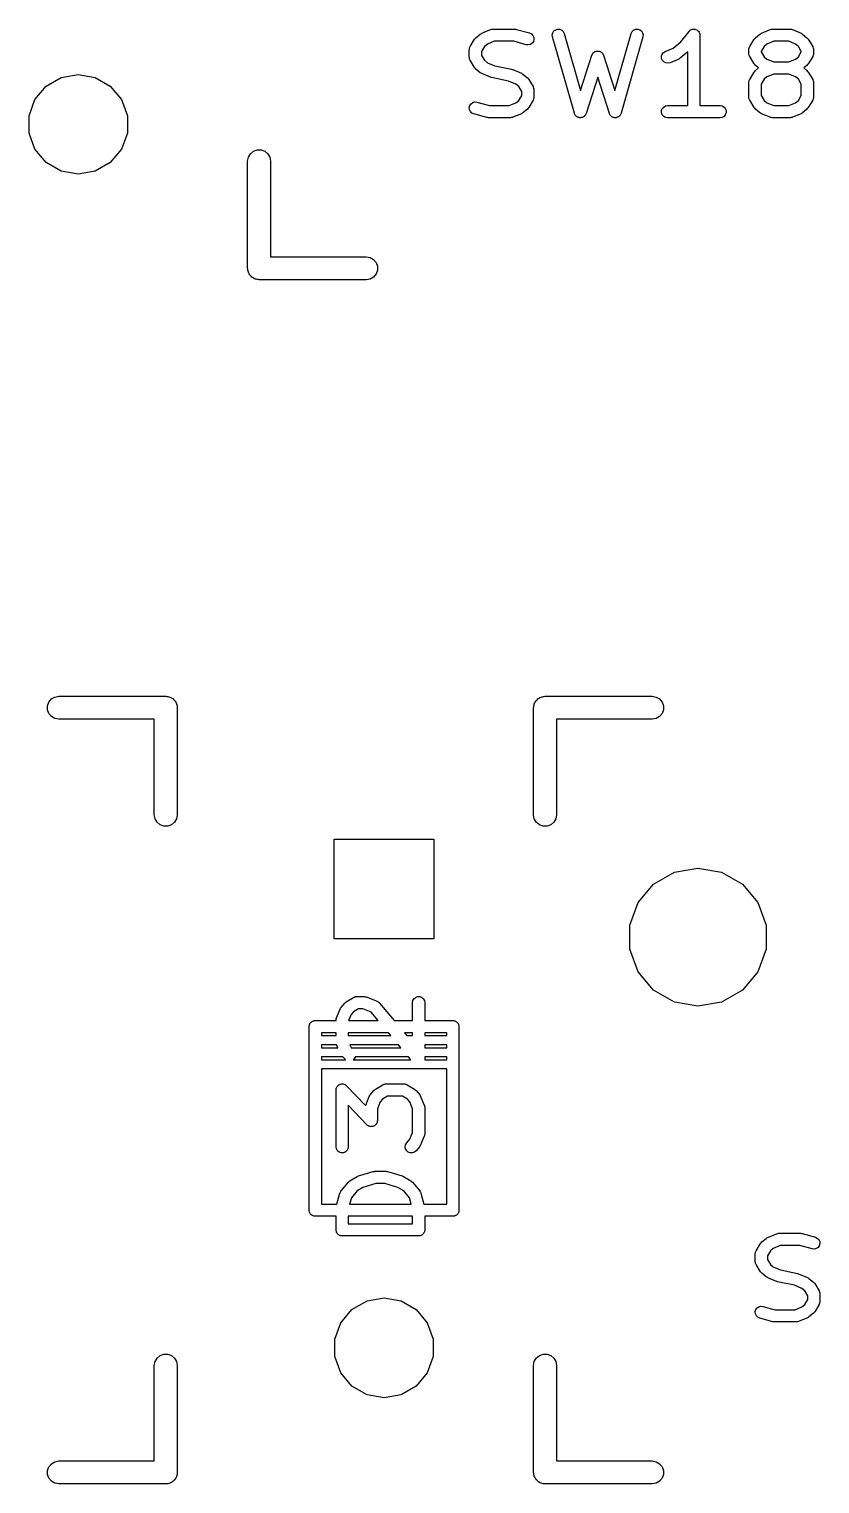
# Model space of a CAD drawing. Extents: x 47 to 330, y -254 to -153.
# Drawn here: x 113.95 to 127.09, y -206.54 to -182.38 of the extents above; entities that cross this region are included whole.
import ezdxf

# ---------------------------------------------------------------- set-up
doc = ezdxf.new("R2010")
doc.units = 0
doc.header["$MEASUREMENT"] = 0
doc.layers.add('BLACK', color=7, linetype='CONTINUOUS')

msp = doc.modelspace()

# ---------------------------------------------------------------- linework, layer by layer
at = {"layer": 'Black'}
for p, q in [((121.473, -182.446), (121.618, -182.386)), ((121.618, -182.386), (121.621, -182.385)), ((121.621, -182.385), (121.623, -182.384)), ((121.623, -182.384), (121.638, -182.381)), ((121.638, -182.381), (121.653, -182.378)), ((121.653, -182.378), (121.655, -182.378)), ((121.655, -182.378), (121.658, -182.378)), ((121.658, -182.378), (122.02, -182.378)), ((122.02, -182.378), (122.034, -182.38)), ((122.034, -182.38), (122.048, -182.382)), ((122.048, -182.382), (122.265, -182.442)), ((122.653, -182.438), (122.673, -182.409)), ((122.673, -182.409), (122.702, -182.388)), ((122.702, -182.388), (122.736, -182.378)), ((122.736, -182.378), (122.771, -182.381)), ((122.771, -182.381), (122.803, -182.395)), ((122.803, -182.395), (122.828, -182.42)), ((122.828, -182.42), (122.844, -182.452)), ((123.955, -182.452), (123.97, -182.42)), ((123.97, -182.42), (123.996, -182.395)), ((123.996, -182.395), (124.028, -182.381)), ((124.028, -182.381), (124.063, -182.378)), ((124.063, -182.378), (124.097, -182.388)), ((124.097, -182.388), (124.125, -182.409)), ((124.125, -182.409), (124.145, -182.438)), ((124.778, -182.589), (124.917, -182.416)), ((124.917, -182.415), (124.918, -182.414)), ((124.917, -182.416), (124.917, -182.415)), ((124.918, -182.414), (124.931, -182.404)), ((124.931, -182.404), (124.943, -182.393)), ((124.943, -182.393), (124.944, -182.392)), ((124.944, -182.392), (124.945, -182.392)), ((124.945, -182.392), (124.961, -182.386)), ((124.961, -182.386), (124.976, -182.38)), ((124.976, -182.38), (124.977, -182.38)), ((124.977, -182.38), (124.978, -182.379)), ((124.978, -182.379), (124.995, -182.379)), ((124.995, -182.379), (125.011, -182.379)), ((125.011, -182.379), (125.012, -182.379)), ((125.012, -182.379), (125.013, -182.379)), ((125.013, -182.379), (125.029, -182.385)), ((125.029, -182.385), (125.045, -182.39)), ((125.045, -182.39), (125.046, -182.391)), ((125.046, -182.391), (125.047, -182.392)), ((125.047, -182.392), (125.059, -182.402)), ((125.059, -182.402), (125.072, -182.412)), ((125.072, -182.412), (125.073, -182.413)), ((125.073, -182.413), (125.074, -182.414)), ((125.074, -182.414), (125.082, -182.428)), ((126.118, -182.446), (126.263, -182.386)), ((126.263, -182.386), (126.265, -182.385)), ((126.265, -182.385), (126.267, -182.384)), ((126.267, -182.384), (126.283, -182.381)), ((126.283, -182.381), (126.297, -182.378)), ((126.297, -182.378), (126.3, -182.378)), ((126.3, -182.378), (126.302, -182.378)), ((126.302, -182.378), (126.592, -182.378)), ((126.592, -182.378), (126.595, -182.378)), ((126.595, -182.378), (126.597, -182.378)), ((126.597, -182.378), (126.612, -182.381)), ((126.612, -182.381), (126.627, -182.384)), ((126.627, -182.384), (126.629, -182.385)), ((126.629, -182.385), (126.632, -182.386)), ((126.632, -182.386), (126.777, -182.446)), ((121.28, -182.669), (121.353, -182.548)), ((121.353, -182.548), (121.364, -182.535)), ((121.364, -182.535), (121.375, -182.522)), ((121.375, -182.522), (121.447, -182.462)), ((121.447, -182.462), (121.461, -182.454)), ((121.461, -182.454), (121.473, -182.446)), ((121.566, -182.628), (121.518, -182.668)), ((121.678, -182.581), (121.566, -182.628)), ((122.007, -182.581), (121.678, -182.581)), ((122.211, -182.638), (122.007, -182.581)), ((122.246, -182.641), (122.211, -182.638)), ((122.28, -182.632), (122.246, -182.641)), ((122.265, -182.442), (122.297, -182.457)), ((122.309, -182.612), (122.28, -182.632)), ((122.297, -182.457), (122.322, -182.482)), ((122.33, -182.584), (122.309, -182.612)), ((122.322, -182.482), (122.337, -182.515)), ((122.339, -182.55), (122.33, -182.584)), ((122.337, -182.515), (122.339, -182.55)), ((122.645, -182.472), (122.653, -182.438)), ((122.648, -182.507), (122.645, -182.472)), ((123.011, -183.777), (122.648, -182.507)), ((122.844, -182.452), (123.115, -183.399)), ((123.684, -183.399), (123.955, -182.452)), ((124.15, -182.507), (123.787, -183.777)), ((124.145, -182.438), (124.154, -182.472)), ((124.154, -182.472), (124.15, -182.507)), ((124.652, -182.694), (124.778, -182.589)), ((125.082, -182.428), (125.09, -182.443)), ((125.09, -182.443), (125.091, -182.444)), ((125.091, -182.444), (125.091, -182.445)), ((125.091, -182.445), (125.094, -182.461)), ((125.094, -182.461), (125.097, -182.477)), ((125.097, -182.477), (125.097, -182.478)), ((125.097, -182.478), (125.097, -182.48)), ((125.097, -182.48), (125.097, -183.648)), ((125.925, -182.669), (125.997, -182.548)), ((125.997, -182.548), (126.008, -182.535)), ((126.008, -182.535), (126.019, -182.522)), ((126.019, -182.522), (126.092, -182.462)), ((126.092, -182.462), (126.105, -182.454)), ((126.105, -182.454), (126.118, -182.446)), ((126.21, -182.628), (126.163, -182.668)), ((126.322, -182.581), (126.21, -182.628)), ((126.572, -182.581), (126.322, -182.581)), ((126.684, -182.628), (126.572, -182.581)), ((126.732, -182.668), (126.684, -182.628)), ((126.777, -182.446), (126.789, -182.454)), ((126.789, -182.454), (126.803, -182.462)), ((126.803, -182.462), (126.875, -182.522)), ((126.875, -182.522), (126.886, -182.535)), ((126.886, -182.535), (126.897, -182.548)), ((126.897, -182.548), (126.97, -182.669)), ((121.266, -182.721), (121.267, -182.712)), ((121.266, -182.842), (121.266, -182.721)), ((121.267, -182.852), (121.266, -182.842)), ((121.267, -182.712), (121.268, -182.702)), ((121.268, -182.862), (121.267, -182.852)), ((121.268, -182.702), (121.27, -182.695)), ((121.27, -182.869), (121.268, -182.862)), ((121.27, -182.695), (121.272, -182.687)), ((121.272, -182.877), (121.27, -182.869)), ((121.272, -182.687), (121.277, -182.678)), ((121.277, -182.886), (121.272, -182.877)), ((121.277, -182.678), (121.28, -182.669)), ((121.28, -182.895), (121.277, -182.886)), ((121.353, -183.016), (121.28, -182.895)), ((121.518, -182.668), (121.469, -182.75)), ((121.469, -182.75), (121.469, -182.814)), ((121.469, -182.814), (121.518, -182.896)), ((121.518, -182.896), (121.566, -182.936)), ((123.115, -183.399), (123.303, -182.811)), ((123.303, -182.811), (123.304, -182.808)), ((123.304, -182.808), (123.305, -182.804)), ((123.305, -182.804), (123.313, -182.792)), ((123.313, -182.792), (123.319, -182.78)), ((123.319, -182.78), (123.322, -182.777)), ((123.322, -182.777), (123.324, -182.774)), ((123.324, -182.774), (123.335, -182.766)), ((123.335, -182.766), (123.345, -182.756)), ((123.345, -182.756), (123.349, -182.755)), ((123.349, -182.755), (123.352, -182.752)), ((123.352, -182.752), (123.365, -182.748)), ((123.365, -182.748), (123.378, -182.743)), ((123.378, -182.743), (123.382, -182.743)), ((123.382, -182.743), (123.386, -182.742)), ((123.386, -182.742), (123.399, -182.742)), ((123.399, -182.742), (123.413, -182.742)), ((123.413, -182.742), (123.417, -182.743)), ((123.417, -182.743), (123.421, -182.743)), ((123.421, -182.743), (123.434, -182.748)), ((123.434, -182.748), (123.447, -182.752)), ((123.447, -182.752), (123.45, -182.755)), ((123.45, -182.755), (123.454, -182.756)), ((123.454, -182.756), (123.464, -182.766)), ((123.464, -182.766), (123.474, -182.774)), ((123.474, -182.774), (123.477, -182.777)), ((123.477, -182.777), (123.48, -182.78)), ((123.48, -182.78), (123.486, -182.792)), ((123.486, -182.792), (123.493, -182.804)), ((123.493, -182.804), (123.494, -182.808)), ((123.494, -182.808), (123.496, -182.811)), ((123.496, -182.811), (123.684, -183.399)), ((124.46, -182.829), (124.47, -182.796)), ((124.461, -182.865), (124.46, -182.829)), ((124.475, -182.897), (124.461, -182.865)), ((124.47, -182.796), (124.492, -182.768)), ((124.499, -182.923), (124.475, -182.897)), ((124.492, -182.768), (124.521, -182.749)), ((124.521, -182.749), (124.652, -182.694)), ((124.745, -182.876), (124.6, -182.936)), ((124.757, -182.868), (124.745, -182.876)), ((124.771, -182.86), (124.757, -182.868)), ((124.894, -182.757), (124.771, -182.86)), ((124.894, -183.648), (124.894, -182.757)), ((125.91, -182.721), (125.912, -182.712)), ((125.91, -182.782), (125.91, -182.721)), ((125.912, -182.791), (125.91, -182.782)), ((125.912, -182.702), (125.915, -182.695)), ((125.912, -182.712), (125.912, -182.702)), ((125.912, -182.801), (125.912, -182.791)), ((125.915, -182.809), (125.912, -182.801)), ((125.915, -182.695), (125.916, -182.687)), ((125.916, -182.817), (125.915, -182.809)), ((125.916, -182.687), (125.921, -182.678)), ((125.921, -182.825), (125.916, -182.817)), ((125.921, -182.678), (125.925, -182.669)), ((125.925, -182.834), (125.921, -182.825)), ((125.997, -182.955), (125.925, -182.834)), ((126.163, -182.668), (126.113, -182.75)), ((126.113, -182.75), (126.113, -182.754)), ((126.113, -182.754), (126.163, -182.836)), ((126.163, -182.836), (126.21, -182.875)), ((126.21, -182.875), (126.322, -182.922)), ((126.572, -182.922), (126.684, -182.875)), ((126.684, -182.875), (126.732, -182.836)), ((126.781, -182.75), (126.732, -182.668)), ((126.732, -182.836), (126.781, -182.754)), ((126.781, -182.754), (126.781, -182.75)), ((126.97, -182.834), (126.897, -182.955)), ((126.97, -182.669), (126.973, -182.678)), ((126.973, -182.825), (126.97, -182.834)), ((126.973, -182.678), (126.978, -182.687)), ((126.978, -182.817), (126.973, -182.825)), ((126.978, -182.687), (126.98, -182.695)), ((126.98, -182.809), (126.978, -182.817)), ((126.98, -182.695), (126.982, -182.702)), ((126.982, -182.801), (126.98, -182.809)), ((126.982, -182.702), (126.983, -182.712)), ((126.983, -182.791), (126.982, -182.801)), ((126.983, -182.712), (126.984, -182.721)), ((126.984, -182.782), (126.983, -182.791)), ((126.984, -182.721), (126.984, -182.782)), ((114.487, -183.181), (114.77, -183.131)), ((114.77, -183.131), (115.053, -183.181)), ((121.364, -183.028), (121.353, -183.016)), ((121.375, -183.041), (121.364, -183.028)), ((121.447, -183.102), (121.375, -183.041)), ((121.461, -183.109), (121.447, -183.102)), ((121.473, -183.118), (121.461, -183.109)), ((121.618, -183.178), (121.473, -183.118)), ((121.566, -182.936), (121.688, -182.987)), ((121.688, -182.987), (121.969, -183.045)), ((121.969, -183.045), (121.978, -183.049)), ((121.978, -183.049), (121.987, -183.051)), ((121.987, -183.051), (122.132, -183.111)), ((122.132, -183.111), (122.145, -183.12)), ((122.145, -183.12), (122.158, -183.127)), ((122.158, -183.127), (122.231, -183.188)), ((124.53, -182.939), (124.499, -182.923)), ((124.565, -182.944), (124.53, -182.939)), ((124.6, -182.936), (124.565, -182.944)), ((125.925, -183.213), (125.997, -183.092)), ((126.008, -182.968), (125.997, -182.955)), ((125.997, -183.092), (126.008, -183.08)), ((126.019, -182.981), (126.008, -182.968)), ((126.008, -183.08), (126.019, -183.067)), ((126.071, -183.024), (126.019, -182.981)), ((126.019, -183.067), (126.071, -183.024)), ((126.322, -183.125), (126.21, -183.172)), ((126.322, -182.922), (126.572, -182.922)), ((126.572, -183.125), (126.322, -183.125)), ((126.684, -183.172), (126.572, -183.125)), ((126.875, -182.981), (126.824, -183.024)), ((126.824, -183.024), (126.875, -183.067)), ((126.886, -182.968), (126.875, -182.981)), ((126.875, -183.067), (126.886, -183.08)), ((126.897, -182.955), (126.886, -182.968)), ((126.886, -183.08), (126.897, -183.092)), ((126.897, -183.092), (126.97, -183.213)), ((114.052, -183.546), (114.237, -183.325)), ((114.237, -183.325), (114.487, -183.181)), ((115.053, -183.181), (115.303, -183.325)), ((115.303, -183.325), (115.488, -183.546)), ((121.628, -183.18), (121.618, -183.178)), ((121.637, -183.184), (121.628, -183.18)), ((121.918, -183.242), (121.637, -183.184)), ((122.04, -183.293), (121.918, -183.242)), ((122.087, -183.333), (122.04, -183.293)), ((122.137, -183.415), (122.087, -183.333)), ((122.231, -183.188), (122.242, -183.201)), ((122.242, -183.201), (122.253, -183.213)), ((122.253, -183.213), (122.325, -183.334)), ((122.325, -183.334), (122.329, -183.343)), ((122.329, -183.343), (122.334, -183.352)), ((122.334, -183.352), (122.335, -183.36)), ((122.335, -183.36), (122.338, -183.367)), ((122.338, -183.367), (122.338, -183.377)), ((122.338, -183.377), (122.34, -183.387)), ((122.34, -183.387), (122.34, -183.508)), ((123.399, -183.176), (123.206, -183.78)), ((123.593, -183.78), (123.399, -183.176)), ((125.91, -183.266), (125.912, -183.256)), ((125.91, -183.508), (125.91, -183.266)), ((125.912, -183.246), (125.915, -183.239)), ((125.912, -183.256), (125.912, -183.246)), ((125.915, -183.239), (125.916, -183.231)), ((125.916, -183.231), (125.921, -183.223)), ((125.921, -183.223), (125.925, -183.213)), ((126.163, -183.212), (126.113, -183.294)), ((126.113, -183.294), (126.113, -183.479)), ((126.21, -183.172), (126.163, -183.212)), ((126.732, -183.212), (126.684, -183.172)), ((126.781, -183.294), (126.732, -183.212)), ((126.781, -183.479), (126.781, -183.294)), ((126.97, -183.213), (126.973, -183.223)), ((126.973, -183.223), (126.978, -183.231)), ((126.978, -183.231), (126.98, -183.239)), ((126.98, -183.239), (126.982, -183.246)), ((126.982, -183.246), (126.983, -183.256)), ((126.983, -183.256), (126.984, -183.266)), ((126.984, -183.266), (126.984, -183.508)), ((113.954, -183.816), (114.052, -183.546)), ((115.488, -183.546), (115.586, -183.816)), ((121.276, -183.645), (121.296, -183.617)), ((121.296, -183.617), (121.325, -183.597)), ((121.325, -183.597), (121.359, -183.588)), ((121.359, -183.588), (121.394, -183.591)), ((121.394, -183.591), (121.599, -183.648)), ((121.928, -183.648), (122.04, -183.601)), ((122.04, -183.601), (122.087, -183.562)), ((122.087, -183.562), (122.137, -183.479)), ((122.137, -183.479), (122.137, -183.415)), ((122.325, -183.56), (122.253, -183.681)), ((122.329, -183.551), (122.325, -183.56)), ((122.334, -183.542), (122.329, -183.551)), ((122.335, -183.534), (122.334, -183.542)), ((122.338, -183.527), (122.335, -183.534)), ((122.34, -183.508), (122.338, -183.517)), ((122.338, -183.517), (122.338, -183.527)), ((125.912, -183.517), (125.91, -183.508)), ((125.912, -183.527), (125.912, -183.517)), ((125.915, -183.534), (125.912, -183.527)), ((125.916, -183.542), (125.915, -183.534)), ((125.921, -183.551), (125.916, -183.542)), ((125.925, -183.56), (125.921, -183.551)), ((125.997, -183.681), (125.925, -183.56)), ((126.113, -183.479), (126.163, -183.562)), ((126.163, -183.562), (126.21, -183.601)), ((126.21, -183.601), (126.322, -183.648)), ((126.572, -183.648), (126.684, -183.601)), ((126.684, -183.601), (126.732, -183.562)), ((126.732, -183.562), (126.781, -183.479)), ((126.97, -183.56), (126.897, -183.681)), ((126.973, -183.551), (126.97, -183.56)), ((126.978, -183.542), (126.973, -183.551)), ((126.98, -183.534), (126.978, -183.542)), ((126.982, -183.527), (126.98, -183.534)), ((126.983, -183.517), (126.982, -183.527)), ((126.984, -183.508), (126.983, -183.517)), ((113.954, -184.104), (113.954, -183.816)), ((115.586, -183.816), (115.586, -184.104)), ((121.266, -183.679), (121.276, -183.645)), ((121.269, -183.714), (121.266, -183.679)), ((121.284, -183.747), (121.269, -183.714)), ((121.308, -183.772), (121.284, -183.747)), ((121.34, -183.787), (121.308, -183.772)), ((121.558, -183.847), (121.34, -183.787)), ((121.571, -183.849), (121.558, -183.847)), ((121.585, -183.851), (121.571, -183.849)), ((121.948, -183.851), (121.585, -183.851)), ((121.599, -183.648), (121.928, -183.648)), ((121.95, -183.851), (121.948, -183.851)), ((121.953, -183.851), (121.95, -183.851)), ((121.967, -183.848), (121.953, -183.851)), ((121.983, -183.845), (121.967, -183.848)), ((121.985, -183.844), (121.983, -183.845)), ((121.987, -183.843), (121.985, -183.844)), ((122.132, -183.783), (121.987, -183.843)), ((122.145, -183.775), (122.132, -183.783)), ((122.158, -183.767), (122.145, -183.775)), ((122.231, -183.707), (122.158, -183.767)), ((122.242, -183.694), (122.231, -183.707)), ((122.253, -183.681), (122.242, -183.694)), ((123.014, -183.783), (123.011, -183.777)), ((123.015, -183.788), (123.014, -183.783)), ((123.021, -183.798), (123.015, -183.788)), ((123.027, -183.809), (123.021, -183.798)), ((123.031, -183.813), (123.027, -183.809)), ((123.034, -183.818), (123.031, -183.813)), ((123.043, -183.825), (123.034, -183.818)), ((123.052, -183.834), (123.043, -183.825)), ((123.057, -183.836), (123.052, -183.834)), ((123.062, -183.839), (123.057, -183.836)), ((123.073, -183.843), (123.062, -183.839)), ((123.084, -183.848), (123.073, -183.843)), ((123.09, -183.848), (123.084, -183.848)), ((123.095, -183.85), (123.09, -183.848)), ((123.107, -183.85), (123.095, -183.85)), ((123.12, -183.851), (123.107, -183.85)), ((123.125, -183.849), (123.12, -183.851)), ((123.131, -183.849), (123.125, -183.849)), ((123.142, -183.844), (123.131, -183.849)), ((123.153, -183.841), (123.142, -183.844)), ((123.158, -183.838), (123.153, -183.841)), ((123.163, -183.835), (123.158, -183.838)), ((123.172, -183.827), (123.163, -183.835)), ((123.182, -183.82), (123.172, -183.827)), ((123.185, -183.816), (123.182, -183.82)), ((123.189, -183.812), (123.185, -183.816)), ((123.195, -183.801), (123.189, -183.812)), ((123.202, -183.791), (123.195, -183.801)), ((123.203, -183.785), (123.202, -183.791)), ((123.206, -183.78), (123.203, -183.785)), ((123.595, -183.785), (123.593, -183.78)), ((123.597, -183.791), (123.595, -183.785)), ((123.604, -183.801), (123.597, -183.791)), ((123.609, -183.812), (123.604, -183.801)), ((123.613, -183.816), (123.609, -183.812)), ((123.617, -183.82), (123.613, -183.816)), ((123.626, -183.827), (123.617, -183.82)), ((123.635, -183.835), (123.626, -183.827)), ((123.641, -183.838), (123.635, -183.835)), ((123.645, -183.841), (123.641, -183.838)), ((123.657, -183.844), (123.645, -183.841)), ((123.668, -183.849), (123.657, -183.844)), ((123.674, -183.849), (123.668, -183.849)), ((123.679, -183.851), (123.674, -183.849)), ((123.691, -183.85), (123.679, -183.851)), ((123.703, -183.85), (123.691, -183.85)), ((123.709, -183.848), (123.703, -183.85)), ((123.714, -183.848), (123.709, -183.848)), ((123.725, -183.843), (123.714, -183.848)), ((123.737, -183.839), (123.725, -183.843)), ((123.741, -183.836), (123.737, -183.839)), ((123.746, -183.834), (123.741, -183.836)), ((123.755, -183.825), (123.746, -183.834)), ((123.765, -183.818), (123.755, -183.825)), ((123.768, -183.813), (123.765, -183.818)), ((123.772, -183.809), (123.768, -183.813)), ((123.777, -183.798), (123.772, -183.809)), ((123.784, -183.788), (123.777, -183.798)), ((123.785, -183.783), (123.784, -183.788)), ((123.787, -183.777), (123.785, -183.783)), ((124.46, -183.732), (124.472, -183.699)), ((124.46, -183.767), (124.46, -183.732)), ((124.472, -183.8), (124.46, -183.767)), ((124.472, -183.699), (124.495, -183.672)), ((124.495, -183.827), (124.472, -183.8)), ((124.495, -183.672), (124.526, -183.654)), ((124.526, -183.845), (124.495, -183.827)), ((124.526, -183.654), (124.56, -183.648)), ((124.56, -183.851), (124.526, -183.845)), ((124.56, -183.648), (124.894, -183.648)), ((125.431, -183.851), (124.56, -183.851)), ((125.097, -183.648), (125.431, -183.648)), ((125.431, -183.648), (125.466, -183.654)), ((125.466, -183.845), (125.431, -183.851)), ((125.466, -183.654), (125.497, -183.672)), ((125.497, -183.827), (125.466, -183.845)), ((125.497, -183.672), (125.519, -183.699)), ((125.519, -183.8), (125.497, -183.827)), ((125.519, -183.699), (125.531, -183.732)), ((125.531, -183.767), (125.519, -183.8)), ((125.531, -183.732), (125.531, -183.767)), ((126.008, -183.694), (125.997, -183.681)), ((126.019, -183.707), (126.008, -183.694)), ((126.092, -183.767), (126.019, -183.707)), ((126.105, -183.775), (126.092, -183.767)), ((126.118, -183.783), (126.105, -183.775)), ((126.263, -183.843), (126.118, -183.783)), ((126.265, -183.844), (126.263, -183.843)), ((126.267, -183.845), (126.265, -183.844)), ((126.283, -183.848), (126.267, -183.845)), ((126.297, -183.851), (126.283, -183.848)), ((126.3, -183.851), (126.297, -183.851)), ((126.302, -183.851), (126.3, -183.851)), ((126.592, -183.851), (126.302, -183.851)), ((126.322, -183.648), (126.572, -183.648)), ((126.595, -183.851), (126.592, -183.851)), ((126.597, -183.851), (126.595, -183.851)), ((126.612, -183.848), (126.597, -183.851)), ((126.627, -183.845), (126.612, -183.848)), ((126.629, -183.844), (126.627, -183.845)), ((126.632, -183.843), (126.629, -183.844)), ((126.777, -183.783), (126.632, -183.843)), ((126.789, -183.775), (126.777, -183.783)), ((126.803, -183.767), (126.789, -183.775)), ((126.875, -183.707), (126.803, -183.767)), ((126.886, -183.694), (126.875, -183.707)), ((126.897, -183.681), (126.886, -183.694)), ((114.052, -184.374), (113.954, -184.104)), ((115.586, -184.104), (115.488, -184.374)), ((114.237, -184.595), (114.052, -184.374)), ((114.487, -184.739), (114.237, -184.595)), ((115.303, -184.595), (115.053, -184.739)), ((115.488, -184.374), (115.303, -184.595)), ((117.584, -184.572), (117.596, -184.507)), ((117.584, -186.35), (117.584, -184.572)), ((117.596, -184.507), (117.629, -184.45)), ((117.629, -184.45), (117.68, -184.407)), ((117.68, -184.407), (117.742, -184.384)), ((117.742, -184.384), (117.808, -184.384)), ((117.808, -184.384), (117.87, -184.407)), ((117.87, -184.407), (117.921, -184.45)), ((117.921, -184.45), (117.954, -184.507)), ((117.954, -184.507), (117.965, -184.572)), ((117.965, -184.572), (117.965, -186.159)), ((114.77, -184.789), (114.487, -184.739)), ((115.053, -184.739), (114.77, -184.789)), ((117.965, -186.159), (119.553, -186.159)), ((119.553, -186.159), (119.618, -186.171)), ((119.618, -186.171), (119.675, -186.204)), ((119.675, -186.204), (119.718, -186.255)), ((119.718, -186.255), (119.741, -186.317)), ((117.587, -186.366), (117.584, -186.35)), ((117.587, -186.383), (117.587, -186.366)), ((117.593, -186.399), (117.587, -186.383)), ((117.596, -186.415), (117.593, -186.399)), ((117.604, -186.43), (117.596, -186.415)), ((117.61, -186.445), (117.604, -186.43)), ((117.621, -186.458), (117.61, -186.445)), ((117.629, -186.472), (117.621, -186.458)), ((117.642, -186.483), (117.629, -186.472)), ((117.653, -186.496), (117.642, -186.483)), ((117.667, -186.504), (117.653, -186.496)), ((117.68, -186.515), (117.667, -186.504)), ((117.695, -186.521), (117.68, -186.515)), ((117.71, -186.529), (117.695, -186.521)), ((117.726, -186.532), (117.71, -186.529)), ((119.618, -186.529), (119.553, -186.54)), ((119.675, -186.496), (119.618, -186.529)), ((119.718, -186.445), (119.675, -186.496)), ((119.741, -186.383), (119.718, -186.445)), ((119.741, -186.317), (119.741, -186.383)), ((117.742, -186.538), (117.726, -186.532)), ((117.759, -186.538), (117.742, -186.538)), ((117.775, -186.54), (117.759, -186.538)), ((119.553, -186.54), (117.775, -186.54)), ((114.282, -193.555), (114.325, -193.504)), ((114.325, -193.504), (114.382, -193.471)), ((114.382, -193.471), (114.447, -193.459)), ((114.447, -193.459), (116.225, -193.459)), ((116.225, -193.459), (116.241, -193.462)), ((116.241, -193.462), (116.258, -193.462)), ((116.258, -193.462), (116.274, -193.468)), ((116.274, -193.468), (116.29, -193.471)), ((116.29, -193.471), (116.305, -193.479)), ((116.305, -193.479), (116.32, -193.485)), ((116.32, -193.485), (116.333, -193.496)), ((116.333, -193.496), (116.347, -193.504)), ((116.347, -193.504), (116.358, -193.517)), ((116.358, -193.517), (116.371, -193.528)), ((116.371, -193.528), (116.379, -193.542)), ((122.371, -193.542), (122.379, -193.528)), ((122.379, -193.528), (122.392, -193.517)), ((122.392, -193.517), (122.403, -193.504)), ((122.403, -193.504), (122.417, -193.496)), ((122.417, -193.496), (122.43, -193.485)), ((122.43, -193.485), (122.445, -193.479)), ((122.445, -193.479), (122.46, -193.471)), ((122.46, -193.471), (122.476, -193.468)), ((122.476, -193.468), (122.492, -193.462)), ((122.492, -193.462), (122.509, -193.462)), ((122.509, -193.462), (122.525, -193.459)), ((122.525, -193.459), (124.303, -193.459)), ((124.303, -193.459), (124.368, -193.471)), ((124.368, -193.471), (124.425, -193.504)), ((124.425, -193.504), (124.468, -193.555)), ((114.259, -193.617), (114.282, -193.555)), ((114.259, -193.683), (114.259, -193.617)), ((114.282, -193.745), (114.259, -193.683)), ((114.325, -193.796), (114.282, -193.745)), ((116.379, -193.542), (116.39, -193.555)), ((116.39, -193.555), (116.396, -193.57)), ((116.396, -193.57), (116.404, -193.585)), ((116.404, -193.585), (116.407, -193.601)), ((116.407, -193.601), (116.413, -193.617)), ((116.413, -193.617), (116.413, -193.634)), ((116.413, -193.634), (116.415, -193.65)), ((116.415, -193.65), (116.415, -195.428)), ((122.334, -193.65), (122.337, -193.634)), ((122.334, -195.428), (122.334, -193.65)), ((122.337, -193.617), (122.343, -193.601)), ((122.337, -193.634), (122.337, -193.617)), ((122.343, -193.601), (122.346, -193.585)), ((122.346, -193.585), (122.354, -193.57)), ((122.354, -193.57), (122.36, -193.555)), ((122.36, -193.555), (122.371, -193.542)), ((124.468, -193.745), (124.425, -193.796)), ((124.468, -193.555), (124.491, -193.617)), ((124.491, -193.683), (124.468, -193.745)), ((124.491, -193.617), (124.491, -193.683)), ((114.382, -193.829), (114.325, -193.796)), ((114.447, -193.84), (114.382, -193.829)), ((116.034, -193.84), (114.447, -193.84)), ((116.034, -195.428), (116.034, -193.84)), ((124.303, -193.84), (122.715, -193.84)), ((122.715, -193.84), (122.715, -195.428)), ((124.368, -193.829), (124.303, -193.84)), ((124.425, -193.796), (124.368, -193.829)), ((116.046, -195.493), (116.034, -195.428)), ((116.415, -195.428), (116.404, -195.493)), ((122.346, -195.493), (122.334, -195.428)), ((122.715, -195.428), (122.704, -195.493)), ((116.079, -195.55), (116.046, -195.493)), ((116.13, -195.593), (116.079, -195.55)), ((116.192, -195.616), (116.13, -195.593)), ((116.258, -195.616), (116.192, -195.616)), ((116.32, -195.593), (116.258, -195.616)), ((116.371, -195.55), (116.32, -195.593)), ((116.404, -195.493), (116.371, -195.55)), ((122.379, -195.55), (122.346, -195.493)), ((122.43, -195.593), (122.379, -195.55)), ((122.492, -195.616), (122.43, -195.593)), ((122.558, -195.616), (122.492, -195.616)), ((122.62, -195.593), (122.558, -195.616)), ((122.671, -195.55), (122.62, -195.593)), ((122.704, -195.493), (122.671, -195.55)), ((119.024, -197.486), (119.024, -195.834)), ((119.024, -195.834), (120.675, -195.834)), ((120.675, -195.834), (120.675, -197.486)), ((124.327, -196.581), (124.673, -196.382)), ((124.673, -196.382), (125.065, -196.313)), ((125.065, -196.313), (125.457, -196.382)), ((125.457, -196.382), (125.803, -196.581)), ((124.071, -196.886), (124.327, -196.581)), ((125.803, -196.581), (126.059, -196.886)), ((123.935, -197.261), (124.071, -196.886)), ((126.059, -196.886), (126.195, -197.261)), ((123.935, -197.659), (123.935, -197.261)), ((126.195, -197.261), (126.195, -197.659)), ((120.675, -197.486), (119.024, -197.486)), ((124.071, -198.034), (123.935, -197.659)), ((126.195, -197.659), (126.059, -198.034)), ((124.327, -198.339), (124.071, -198.034)), ((126.059, -198.034), (125.803, -198.339)), ((124.673, -198.538), (124.327, -198.339)), ((125.803, -198.339), (125.457, -198.538)), ((119.137, -198.627), (119.197, -198.554)), ((119.197, -198.554), (119.21, -198.543)), ((119.21, -198.543), (119.223, -198.532)), ((119.223, -198.532), (119.344, -198.46)), ((119.344, -198.46), (119.353, -198.456)), ((119.353, -198.456), (119.362, -198.451)), ((119.362, -198.451), (119.37, -198.45)), ((119.37, -198.45), (119.377, -198.447)), ((119.377, -198.447), (119.387, -198.447)), ((119.387, -198.447), (119.396, -198.445)), ((119.396, -198.445), (119.517, -198.445)), ((119.517, -198.445), (119.519, -198.446)), ((119.519, -198.446), (119.521, -198.445)), ((119.521, -198.445), (119.536, -198.449)), ((119.536, -198.449), (119.552, -198.451)), ((119.552, -198.451), (119.554, -198.452)), ((119.554, -198.452), (119.555, -198.453)), ((119.555, -198.453), (119.737, -198.525)), ((119.737, -198.525), (119.743, -198.529)), ((119.743, -198.529), (119.75, -198.532)), ((119.75, -198.532), (119.758, -198.538)), ((119.758, -198.538), (119.767, -198.544)), ((119.767, -198.544), (119.771, -198.55)), ((119.771, -198.55), (119.777, -198.554)), ((119.777, -198.554), (120.019, -198.844)), ((120.323, -198.547), (120.329, -198.512)), ((120.323, -198.844), (120.323, -198.547)), ((120.329, -198.512), (120.347, -198.482)), ((120.347, -198.482), (120.374, -198.459)), ((120.374, -198.459), (120.407, -198.447)), ((120.407, -198.447), (120.442, -198.447)), ((120.442, -198.447), (120.475, -198.459)), ((120.475, -198.459), (120.502, -198.482)), ((120.502, -198.482), (120.52, -198.512)), ((120.52, -198.512), (120.526, -198.547)), ((120.526, -198.547), (120.526, -198.844)), ((125.065, -198.607), (124.673, -198.538)), ((125.457, -198.538), (125.065, -198.607)), ((118.665, -198.855), (118.672, -198.851)), ((118.672, -198.851), (118.681, -198.849)), ((118.681, -198.849), (118.689, -198.846)), ((118.689, -198.846), (118.698, -198.846)), ((118.698, -198.846), (118.707, -198.844)), ((118.707, -198.844), (119.053, -198.844)), ((119.053, -198.832), (119.056, -198.818)), ((119.053, -198.835), (119.053, -198.832)), ((119.053, -198.837), (119.053, -198.835)), ((119.053, -198.844), (119.053, -198.837)), ((119.056, -198.818), (119.059, -198.802)), ((119.059, -198.802), (119.06, -198.8)), ((119.06, -198.8), (119.061, -198.798)), ((119.061, -198.798), (119.121, -198.653)), ((119.121, -198.653), (119.129, -198.64)), ((119.129, -198.64), (119.137, -198.627)), ((119.303, -198.745), (119.262, -198.844)), ((119.262, -198.844), (119.754, -198.844)), ((119.343, -198.698), (119.303, -198.745)), ((119.425, -198.648), (119.343, -198.698)), ((119.498, -198.648), (119.425, -198.648)), ((119.637, -198.704), (119.498, -198.648)), ((119.754, -198.844), (119.637, -198.704)), ((120.019, -198.844), (120.323, -198.844)), ((120.526, -198.844), (120.993, -198.844)), ((120.993, -198.844), (121.002, -198.846)), ((121.002, -198.846), (121.011, -198.846)), ((121.011, -198.846), (121.019, -198.849)), ((121.019, -198.849), (121.028, -198.851)), ((121.028, -198.851), (121.035, -198.855)), ((118.605, -198.946), (118.607, -198.937)), ((118.605, -201.994), (118.605, -198.946)), ((118.607, -198.928), (118.61, -198.92)), ((118.607, -198.937), (118.607, -198.928)), ((118.61, -198.92), (118.612, -198.911)), ((118.612, -198.911), (118.616, -198.904)), ((118.616, -198.904), (118.619, -198.895)), ((118.619, -198.895), (118.625, -198.888)), ((118.625, -198.888), (118.629, -198.881)), ((118.629, -198.881), (118.636, -198.875)), ((118.636, -198.875), (118.642, -198.868)), ((118.642, -198.868), (118.649, -198.864)), ((118.649, -198.864), (118.656, -198.858)), ((118.656, -198.858), (118.665, -198.855)), ((119.053, -199.048), (118.809, -199.048)), ((118.809, -199.048), (118.809, -199.095)), ((119.053, -199.095), (119.053, -199.048)), ((119.256, -199.048), (119.256, -199.095)), ((119.923, -199.048), (119.256, -199.048)), ((119.963, -199.095), (119.923, -199.048)), ((120.188, -199.048), (120.227, -199.095)), ((120.323, -199.048), (120.188, -199.048)), ((120.323, -199.095), (120.323, -199.048)), ((120.526, -199.048), (120.526, -199.095)), ((120.891, -199.048), (120.526, -199.048)), ((120.891, -199.095), (120.891, -199.048)), ((121.035, -198.855), (121.044, -198.858)), ((121.044, -198.858), (121.051, -198.864)), ((121.051, -198.864), (121.058, -198.868)), ((121.058, -198.868), (121.064, -198.875)), ((121.064, -198.875), (121.071, -198.881)), ((121.071, -198.881), (121.075, -198.888)), ((121.075, -198.888), (121.081, -198.895)), ((121.081, -198.895), (121.084, -198.904)), ((121.084, -198.904), (121.088, -198.911)), ((121.088, -198.911), (121.09, -198.92)), ((121.09, -198.92), (121.093, -198.928)), ((121.093, -198.928), (121.093, -198.937)), ((121.093, -198.937), (121.095, -198.946)), ((121.095, -198.946), (121.095, -201.994)), ((118.809, -199.095), (118.85, -199.095)), ((118.85, -199.245), (118.809, -199.245)), ((118.809, -199.245), (118.809, -199.295)), ((118.809, -199.295), (119.084, -199.295)), ((118.85, -199.095), (119.053, -199.095)), ((119.063, -199.245), (118.85, -199.245)), ((119.084, -199.295), (119.063, -199.245)), ((119.256, -199.095), (119.963, -199.095)), ((119.283, -199.245), (119.303, -199.292)), ((120.088, -199.245), (119.283, -199.245)), ((119.303, -199.292), (119.305, -199.295)), ((119.305, -199.295), (120.13, -199.295)), ((120.13, -199.295), (120.088, -199.245)), ((120.227, -199.095), (120.323, -199.095)), ((120.526, -199.095), (120.891, -199.095)), ((120.526, -199.245), (120.526, -199.295)), ((120.891, -199.245), (120.526, -199.245)), ((120.526, -199.295), (120.891, -199.295)), ((120.891, -199.295), (120.891, -199.245)), ((118.809, -199.445), (118.809, -199.495)), ((119.166, -199.445), (118.809, -199.445)), ((118.809, -199.495), (119.212, -199.495)), ((119.197, -199.483), (119.166, -199.445)), ((119.212, -199.495), (119.197, -199.483)), ((119.353, -199.483), (119.339, -199.495)), ((119.339, -199.495), (120.296, -199.495)), ((119.371, -199.453), (119.353, -199.483)), ((119.372, -199.445), (119.371, -199.453)), ((120.255, -199.445), (119.372, -199.445)), ((120.296, -199.495), (120.255, -199.445)), ((120.526, -199.491), (120.525, -199.495)), ((120.525, -199.495), (120.891, -199.495)), ((120.526, -199.445), (120.526, -199.49)), ((120.891, -199.445), (120.526, -199.445)), ((120.526, -199.49), (120.526, -199.49)), ((120.526, -199.49), (120.526, -199.491)), ((120.891, -199.495), (120.891, -199.445)), ((118.809, -199.645), (118.809, -201.892)), ((120.891, -199.645), (118.809, -199.645)), ((120.891, -201.892), (120.891, -199.645)), ((119.053, -199.998), (119.055, -199.984)), ((119.053, -200.942), (119.053, -199.998)), ((119.055, -199.984), (119.057, -199.97)), ((119.057, -199.97), (119.058, -199.967)), ((119.058, -199.967), (119.059, -199.964)), ((119.059, -199.964), (119.066, -199.951)), ((119.066, -199.951), (119.073, -199.938)), ((119.073, -199.938), (119.075, -199.936)), ((119.075, -199.936), (119.077, -199.933)), ((119.077, -199.933), (119.088, -199.924)), ((119.088, -199.924), (119.098, -199.914)), ((119.098, -199.914), (119.101, -199.912)), ((119.101, -199.912), (119.104, -199.91)), ((119.104, -199.91), (119.117, -199.905)), ((119.117, -199.905), (119.131, -199.9)), ((119.131, -199.9), (119.134, -199.899)), ((119.134, -199.899), (119.137, -199.898)), ((119.137, -199.898), (119.151, -199.898)), ((119.151, -199.898), (119.166, -199.897)), ((119.166, -199.897), (119.169, -199.898)), ((119.169, -199.898), (119.172, -199.898)), ((119.172, -199.898), (119.186, -199.903)), ((119.186, -199.903), (119.2, -199.907)), ((119.2, -199.907), (119.202, -199.909)), ((119.202, -199.909), (119.205, -199.91)), ((119.205, -199.91), (119.216, -199.92)), ((119.216, -199.92), (119.228, -199.928)), ((119.228, -199.928), (119.542, -200.258)), ((119.621, -200.078), (119.681, -200.006)), ((119.681, -200.006), (119.694, -199.995)), ((119.694, -199.995), (119.707, -199.984)), ((119.707, -199.984), (119.828, -199.911)), ((119.828, -199.911), (119.837, -199.908)), ((119.837, -199.908), (119.845, -199.903)), ((119.845, -199.903), (119.853, -199.901)), ((119.853, -199.901), (119.861, -199.899)), ((119.861, -199.899), (119.871, -199.898)), ((119.871, -199.898), (119.88, -199.897)), ((119.88, -199.897), (120.183, -199.897)), ((120.183, -199.897), (120.192, -199.898)), ((120.192, -199.898), (120.202, -199.899)), ((120.202, -199.899), (120.209, -199.901)), ((120.209, -199.901), (120.217, -199.903)), ((120.217, -199.903), (120.226, -199.908)), ((120.226, -199.908), (120.235, -199.911)), ((120.235, -199.911), (120.356, -199.984)), ((120.356, -199.984), (120.369, -199.995)), ((120.369, -199.995), (120.382, -200.006)), ((120.382, -200.006), (120.442, -200.078)), ((119.565, -200.576), (119.256, -200.252)), ((119.256, -200.252), (119.256, -200.942)), ((119.542, -200.258), (119.543, -200.254)), ((119.543, -200.254), (119.544, -200.252)), ((119.544, -200.252), (119.545, -200.249)), ((119.545, -200.249), (119.605, -200.104)), ((119.605, -200.104), (119.613, -200.092)), ((119.613, -200.092), (119.621, -200.078)), ((119.787, -200.197), (119.74, -200.309)), ((119.826, -200.149), (119.787, -200.197)), ((119.908, -200.1), (119.826, -200.149)), ((120.154, -200.1), (119.908, -200.1)), ((120.237, -200.149), (120.154, -200.1)), ((120.276, -200.197), (120.237, -200.149)), ((120.323, -200.309), (120.276, -200.197)), ((120.442, -200.078), (120.45, -200.092)), ((120.45, -200.092), (120.458, -200.104)), ((120.458, -200.104), (120.518, -200.249)), ((120.518, -200.249), (120.519, -200.252)), ((120.519, -200.252), (120.52, -200.254)), ((120.52, -200.254), (120.523, -200.269)), ((120.523, -200.269), (120.526, -200.284)), ((120.526, -200.284), (120.526, -200.286)), ((120.526, -200.286), (120.526, -200.289)), ((120.526, -200.289), (120.526, -200.724)), ((119.734, -200.541), (119.727, -200.554)), ((119.736, -200.535), (119.734, -200.538)), ((119.734, -200.538), (119.734, -200.541)), ((119.737, -200.521), (119.736, -200.535)), ((119.74, -200.506), (119.737, -200.521)), ((119.74, -200.309), (119.74, -200.506)), ((120.323, -200.704), (120.323, -200.309)), ((119.576, -200.585), (119.565, -200.576)), ((119.588, -200.594), (119.576, -200.585)), ((119.591, -200.595), (119.588, -200.594)), ((119.593, -200.597), (119.591, -200.595)), ((119.607, -200.601), (119.593, -200.597)), ((119.621, -200.606), (119.607, -200.601)), ((119.624, -200.606), (119.621, -200.606)), ((119.627, -200.607), (119.624, -200.606)), ((119.641, -200.606), (119.627, -200.607)), ((119.656, -200.606), (119.641, -200.606)), ((119.659, -200.605), (119.656, -200.606)), ((119.662, -200.605), (119.659, -200.605)), ((119.676, -200.599), (119.662, -200.605)), ((119.689, -200.594), (119.676, -200.599)), ((119.692, -200.592), (119.689, -200.594)), ((119.695, -200.591), (119.692, -200.592)), ((119.705, -200.581), (119.695, -200.591)), ((119.716, -200.572), (119.705, -200.581)), ((119.718, -200.569), (119.716, -200.572)), ((119.72, -200.567), (119.718, -200.569)), ((119.727, -200.554), (119.72, -200.567)), ((120.276, -200.816), (120.323, -200.704)), ((120.518, -200.763), (120.458, -200.908)), ((120.519, -200.761), (120.518, -200.763)), ((120.52, -200.759), (120.519, -200.761)), ((120.523, -200.744), (120.52, -200.759)), ((120.526, -200.729), (120.523, -200.744)), ((120.526, -200.724), (120.526, -200.726)), ((120.526, -200.726), (120.526, -200.729)), ((119.059, -200.976), (119.053, -200.942)), ((119.077, -201.007), (119.059, -200.976)), ((119.104, -201.03), (119.077, -201.007)), ((119.232, -201.007), (119.205, -201.03)), ((119.25, -200.976), (119.232, -201.007)), ((119.256, -200.942), (119.25, -200.976)), ((120.202, -200.942), (120.208, -200.907)), ((120.208, -200.977), (120.202, -200.942)), ((120.208, -200.907), (120.226, -200.877)), ((120.226, -201.007), (120.208, -200.977)), ((120.226, -200.877), (120.276, -200.816)), ((120.253, -201.03), (120.226, -201.007)), ((120.382, -201.007), (120.355, -201.03)), ((120.442, -200.934), (120.382, -201.007)), ((120.45, -200.921), (120.442, -200.934)), ((120.458, -200.908), (120.45, -200.921)), ((119.137, -201.042), (119.104, -201.03)), ((119.172, -201.042), (119.137, -201.042)), ((119.205, -201.03), (119.172, -201.042)), ((120.286, -201.042), (120.253, -201.03)), ((120.322, -201.042), (120.286, -201.042)), ((120.355, -201.03), (120.322, -201.042)), ((119.271, -201.519), (119.284, -201.508)), ((119.284, -201.508), (119.405, -201.435)), ((119.405, -201.435), (119.416, -201.431)), ((119.416, -201.431), (119.428, -201.425)), ((119.428, -201.425), (119.67, -201.352)), ((119.67, -201.352), (119.684, -201.351)), ((119.684, -201.351), (119.699, -201.348)), ((119.699, -201.348), (119.88, -201.348)), ((119.88, -201.348), (119.895, -201.351)), ((119.895, -201.351), (119.909, -201.352)), ((119.909, -201.352), (120.151, -201.425)), ((120.151, -201.425), (120.163, -201.431)), ((120.163, -201.431), (120.174, -201.435)), ((120.174, -201.435), (120.295, -201.508)), ((120.295, -201.508), (120.308, -201.519)), ((119.067, -201.892), (119.117, -201.713)), ((119.117, -201.713), (119.119, -201.709)), ((119.119, -201.706), (119.126, -201.694)), ((119.119, -201.709), (119.119, -201.706)), ((119.126, -201.694), (119.132, -201.681)), ((119.132, -201.681), (119.135, -201.678)), ((119.135, -201.678), (119.137, -201.675)), ((119.137, -201.675), (119.258, -201.53)), ((119.258, -201.53), (119.271, -201.519)), ((119.403, -201.673), (119.307, -201.788)), ((119.498, -201.616), (119.403, -201.673)), ((119.714, -201.551), (119.498, -201.616)), ((119.865, -201.551), (119.714, -201.551)), ((120.081, -201.616), (119.865, -201.551)), ((120.176, -201.673), (120.081, -201.616)), ((120.272, -201.788), (120.176, -201.673)), ((120.308, -201.519), (120.321, -201.53)), ((120.321, -201.53), (120.442, -201.675)), ((120.442, -201.675), (120.444, -201.678)), ((120.444, -201.678), (120.447, -201.681)), ((120.447, -201.681), (120.453, -201.694)), ((120.453, -201.694), (120.46, -201.706)), ((120.46, -201.706), (120.46, -201.709)), ((120.46, -201.709), (120.462, -201.713)), ((120.462, -201.713), (120.512, -201.892)), ((118.607, -202.003), (118.605, -201.994)), ((118.809, -201.892), (119.067, -201.892)), ((119.307, -201.788), (119.278, -201.892)), ((119.278, -201.892), (120.301, -201.892)), ((120.301, -201.892), (120.272, -201.788)), ((120.512, -201.892), (120.891, -201.892)), ((121.095, -201.994), (121.093, -202.003)), ((118.607, -202.012), (118.607, -202.003)), ((118.61, -202.02), (118.607, -202.012)), ((118.612, -202.029), (118.61, -202.02)), ((118.616, -202.036), (118.612, -202.029)), ((118.619, -202.045), (118.616, -202.036)), ((118.625, -202.052), (118.619, -202.045)), ((118.629, -202.059), (118.625, -202.052)), ((118.636, -202.065), (118.629, -202.059)), ((118.642, -202.072), (118.636, -202.065)), ((118.649, -202.076), (118.642, -202.072)), ((118.656, -202.082), (118.649, -202.076)), ((118.665, -202.085), (118.656, -202.082)), ((118.672, -202.089), (118.665, -202.085)), ((118.681, -202.091), (118.672, -202.089)), ((118.689, -202.094), (118.681, -202.091)), ((118.698, -202.094), (118.689, -202.094)), ((118.707, -202.096), (118.698, -202.094)), ((119.053, -202.096), (118.707, -202.096)), ((119.053, -202.321), (119.053, -202.096)), ((119.256, -202.096), (119.256, -202.219)), ((120.323, -202.096), (119.256, -202.096)), ((119.256, -202.219), (120.323, -202.219)), ((120.323, -202.219), (120.323, -202.096)), ((120.993, -202.096), (120.526, -202.096)), ((120.526, -202.096), (120.526, -202.321)), ((121.002, -202.094), (120.993, -202.096)), ((121.011, -202.094), (121.002, -202.094)), ((121.019, -202.091), (121.011, -202.094)), ((121.028, -202.089), (121.019, -202.091)), ((121.035, -202.085), (121.028, -202.089)), ((121.044, -202.082), (121.035, -202.085)), ((121.051, -202.076), (121.044, -202.082)), ((121.058, -202.072), (121.051, -202.076)), ((121.064, -202.065), (121.058, -202.072)), ((121.071, -202.059), (121.064, -202.065)), ((121.075, -202.052), (121.071, -202.059)), ((121.081, -202.045), (121.075, -202.052)), ((121.084, -202.036), (121.081, -202.045)), ((121.088, -202.029), (121.084, -202.036)), ((121.09, -202.02), (121.088, -202.029)), ((121.093, -202.012), (121.09, -202.02)), ((121.093, -202.003), (121.093, -202.012)), ((119.054, -202.329), (119.053, -202.321)), ((119.054, -202.338), (119.054, -202.329)), ((119.058, -202.347), (119.054, -202.338)), ((119.059, -202.355), (119.058, -202.347)), ((119.063, -202.363), (119.059, -202.355)), ((119.067, -202.371), (119.063, -202.363)), ((119.072, -202.378), (119.067, -202.371)), ((119.077, -202.386), (119.072, -202.378)), ((119.084, -202.392), (119.077, -202.386)), ((119.089, -202.398), (119.084, -202.392)), ((119.097, -202.403), (119.089, -202.398)), ((119.104, -202.409), (119.097, -202.403)), ((119.112, -202.412), (119.104, -202.409)), ((119.12, -202.416), (119.112, -202.412)), ((119.129, -202.418), (119.12, -202.416)), ((119.137, -202.421), (119.129, -202.418)), ((119.146, -202.421), (119.137, -202.421)), ((119.155, -202.422), (119.146, -202.421)), ((120.425, -202.422), (119.155, -202.422)), ((120.433, -202.421), (120.425, -202.422)), ((120.442, -202.421), (120.433, -202.421)), ((120.451, -202.418), (120.442, -202.421)), ((120.459, -202.416), (120.451, -202.418)), ((120.467, -202.412), (120.459, -202.416)), ((120.475, -202.409), (120.467, -202.412)), ((120.482, -202.403), (120.475, -202.409)), ((120.49, -202.398), (120.482, -202.403)), ((120.496, -202.392), (120.49, -202.398)), ((120.502, -202.386), (120.496, -202.392)), ((120.507, -202.378), (120.502, -202.386)), ((120.513, -202.371), (120.507, -202.378)), ((120.516, -202.363), (120.513, -202.371)), ((120.52, -202.355), (120.516, -202.363)), ((120.522, -202.347), (120.52, -202.355)), ((120.525, -202.338), (120.522, -202.347)), ((120.526, -202.321), (120.525, -202.329)), ((120.525, -202.329), (120.525, -202.338)), ((126.125, -202.522), (126.197, -202.462)), ((126.197, -202.462), (126.211, -202.454)), ((126.211, -202.454), (126.223, -202.446)), ((126.223, -202.446), (126.368, -202.386)), ((126.368, -202.386), (126.371, -202.385)), ((126.371, -202.385), (126.373, -202.384)), ((126.373, -202.384), (126.388, -202.381)), ((126.388, -202.381), (126.403, -202.378)), ((126.403, -202.378), (126.405, -202.378)), ((126.405, -202.378), (126.408, -202.378)), ((126.408, -202.378), (126.77, -202.378)), ((126.77, -202.378), (126.784, -202.38)), ((126.784, -202.38), (126.798, -202.382)), ((126.798, -202.382), (127.015, -202.442)), ((127.015, -202.442), (127.047, -202.457)), ((127.047, -202.457), (127.072, -202.482)), ((126.016, -202.721), (126.017, -202.712)), ((126.017, -202.712), (126.018, -202.702)), ((126.018, -202.702), (126.02, -202.695)), ((126.02, -202.695), (126.022, -202.687)), ((126.022, -202.687), (126.027, -202.678)), ((126.027, -202.678), (126.03, -202.669)), ((126.03, -202.669), (126.103, -202.548)), ((126.103, -202.548), (126.114, -202.535)), ((126.114, -202.535), (126.125, -202.522)), ((126.268, -202.668), (126.219, -202.75)), ((126.316, -202.628), (126.268, -202.668)), ((126.428, -202.581), (126.316, -202.628)), ((126.757, -202.581), (126.428, -202.581)), ((126.961, -202.638), (126.757, -202.581)), ((126.996, -202.641), (126.961, -202.638)), ((127.03, -202.632), (126.996, -202.641)), ((127.059, -202.612), (127.03, -202.632)), ((127.08, -202.584), (127.059, -202.612)), ((127.072, -202.482), (127.087, -202.515)), ((127.089, -202.55), (127.08, -202.584)), ((127.087, -202.515), (127.089, -202.55)), ((126.016, -202.842), (126.016, -202.721)), ((126.017, -202.852), (126.016, -202.842)), ((126.018, -202.862), (126.017, -202.852)), ((126.02, -202.869), (126.018, -202.862)), ((126.022, -202.877), (126.02, -202.869)), ((126.027, -202.886), (126.022, -202.877)), ((126.03, -202.895), (126.027, -202.886)), ((126.103, -203.016), (126.03, -202.895)), ((126.219, -202.75), (126.219, -202.814)), ((126.219, -202.814), (126.268, -202.896)), ((126.268, -202.896), (126.316, -202.936)), ((126.316, -202.936), (126.438, -202.987)), ((126.114, -203.028), (126.103, -203.016)), ((126.125, -203.041), (126.114, -203.028)), ((126.197, -203.102), (126.125, -203.041)), ((126.211, -203.109), (126.197, -203.102)), ((126.223, -203.118), (126.211, -203.109)), ((126.368, -203.178), (126.223, -203.118)), ((126.378, -203.18), (126.368, -203.178)), ((126.387, -203.184), (126.378, -203.18)), ((126.668, -203.242), (126.387, -203.184)), ((126.438, -202.987), (126.719, -203.045)), ((126.719, -203.045), (126.728, -203.049)), ((126.728, -203.049), (126.737, -203.051)), ((126.737, -203.051), (126.882, -203.111)), ((126.882, -203.111), (126.895, -203.12)), ((126.895, -203.12), (126.908, -203.127)), ((126.908, -203.127), (126.981, -203.188)), ((126.981, -203.188), (126.992, -203.201)), ((126.992, -203.201), (127.003, -203.213)), ((126.79, -203.293), (126.668, -203.242)), ((126.837, -203.333), (126.79, -203.293)), ((126.887, -203.415), (126.837, -203.333)), ((126.887, -203.479), (126.887, -203.415)), ((127.003, -203.213), (127.075, -203.334)), ((127.075, -203.334), (127.079, -203.343)), ((127.079, -203.343), (127.084, -203.352)), ((127.084, -203.352), (127.085, -203.36)), ((127.085, -203.36), (127.088, -203.367)), ((127.088, -203.367), (127.088, -203.377)), ((127.088, -203.377), (127.09, -203.387)), ((127.09, -203.387), (127.09, -203.508)), ((119.132, -203.866), (119.317, -203.645)), ((119.317, -203.645), (119.567, -203.501)), ((119.567, -203.501), (119.85, -203.451)), ((119.85, -203.451), (120.133, -203.501)), ((120.133, -203.501), (120.383, -203.645)), ((120.383, -203.645), (120.568, -203.866)), ((126.016, -203.679), (126.026, -203.645)), ((126.019, -203.714), (126.016, -203.679)), ((126.026, -203.645), (126.046, -203.617)), ((126.046, -203.617), (126.075, -203.597)), ((126.075, -203.597), (126.109, -203.588)), ((126.109, -203.588), (126.144, -203.591)), ((126.144, -203.591), (126.349, -203.648)), ((126.349, -203.648), (126.678, -203.648)), ((126.678, -203.648), (126.79, -203.601)), ((126.79, -203.601), (126.837, -203.562)), ((126.837, -203.562), (126.887, -203.479)), ((127.003, -203.681), (126.992, -203.694)), ((127.075, -203.56), (127.003, -203.681)), ((127.079, -203.551), (127.075, -203.56)), ((127.084, -203.542), (127.079, -203.551)), ((127.085, -203.534), (127.084, -203.542)), ((127.088, -203.527), (127.085, -203.534)), ((127.09, -203.508), (127.088, -203.517)), ((127.088, -203.517), (127.088, -203.527)), ((119.034, -204.136), (119.132, -203.866)), ((120.568, -203.866), (120.666, -204.136)), ((126.034, -203.747), (126.019, -203.714)), ((126.058, -203.772), (126.034, -203.747)), ((126.09, -203.787), (126.058, -203.772)), ((126.308, -203.847), (126.09, -203.787)), ((126.321, -203.849), (126.308, -203.847)), ((126.335, -203.851), (126.321, -203.849)), ((126.698, -203.851), (126.335, -203.851)), ((126.7, -203.851), (126.698, -203.851)), ((126.703, -203.851), (126.7, -203.851)), ((126.717, -203.848), (126.703, -203.851)), ((126.733, -203.845), (126.717, -203.848)), ((126.735, -203.844), (126.733, -203.845)), ((126.737, -203.843), (126.735, -203.844)), ((126.882, -203.783), (126.737, -203.843)), ((126.895, -203.775), (126.882, -203.783)), ((126.908, -203.767), (126.895, -203.775)), ((126.981, -203.707), (126.908, -203.767)), ((126.992, -203.694), (126.981, -203.707)), ((119.034, -204.424), (119.034, -204.136)), ((120.666, -204.136), (120.666, -204.424)), ((116.079, -204.45), (116.13, -204.407)), ((116.13, -204.407), (116.192, -204.384)), ((116.192, -204.384), (116.258, -204.384)), ((116.258, -204.384), (116.32, -204.407)), ((116.32, -204.407), (116.371, -204.45)), ((122.379, -204.45), (122.43, -204.407)), ((122.43, -204.407), (122.492, -204.384)), ((122.492, -204.384), (122.558, -204.384)), ((122.558, -204.384), (122.62, -204.407)), ((122.62, -204.407), (122.671, -204.45)), ((116.034, -204.572), (116.046, -204.507)), ((116.034, -206.159), (116.034, -204.572)), ((116.046, -204.507), (116.079, -204.45)), ((116.371, -204.45), (116.404, -204.507)), ((116.404, -204.507), (116.415, -204.572)), ((116.415, -204.572), (116.415, -206.35)), ((119.132, -204.694), (119.034, -204.424)), ((120.666, -204.424), (120.568, -204.694)), ((122.334, -204.572), (122.346, -204.507)), ((122.334, -206.35), (122.334, -204.572)), ((122.346, -204.507), (122.379, -204.45)), ((122.671, -204.45), (122.704, -204.507)), ((122.704, -204.507), (122.715, -204.572)), ((122.715, -204.572), (122.715, -206.159)), ((119.317, -204.915), (119.132, -204.694)), ((120.568, -204.694), (120.383, -204.915)), ((119.567, -205.059), (119.317, -204.915)), ((119.85, -205.109), (119.567, -205.059)), ((120.133, -205.059), (119.85, -205.109)), ((120.383, -204.915), (120.133, -205.059)), ((114.259, -206.317), (114.282, -206.255)), ((114.259, -206.383), (114.259, -206.317)), ((114.282, -206.255), (114.325, -206.204)), ((114.325, -206.204), (114.382, -206.171)), ((114.382, -206.171), (114.447, -206.159)), ((114.447, -206.159), (116.034, -206.159)), ((122.715, -206.159), (124.303, -206.159)), ((124.303, -206.159), (124.368, -206.171)), ((124.368, -206.171), (124.425, -206.204)), ((124.425, -206.204), (124.468, -206.255)), ((124.468, -206.255), (124.491, -206.317)), ((124.491, -206.317), (124.491, -206.383)), ((114.282, -206.445), (114.259, -206.383)), ((114.325, -206.496), (114.282, -206.445)), ((114.382, -206.529), (114.325, -206.496)), ((114.447, -206.54), (114.382, -206.529)), ((116.225, -206.54), (114.447, -206.54)), ((116.241, -206.538), (116.225, -206.54)), ((116.258, -206.538), (116.241, -206.538)), ((116.274, -206.532), (116.258, -206.538)), ((116.29, -206.529), (116.274, -206.532)), ((116.305, -206.521), (116.29, -206.529)), ((116.32, -206.515), (116.305, -206.521)), ((116.333, -206.504), (116.32, -206.515)), ((116.347, -206.496), (116.333, -206.504)), ((116.358, -206.483), (116.347, -206.496)), ((116.371, -206.472), (116.358, -206.483)), ((116.379, -206.458), (116.371, -206.472)), ((116.39, -206.445), (116.379, -206.458)), ((116.396, -206.43), (116.39, -206.445)), ((116.404, -206.415), (116.396, -206.43)), ((116.407, -206.399), (116.404, -206.415)), ((116.413, -206.383), (116.407, -206.399)), ((116.415, -206.35), (116.413, -206.366)), ((116.413, -206.366), (116.413, -206.383)), ((122.337, -206.366), (122.334, -206.35)), ((122.337, -206.383), (122.337, -206.366)), ((122.343, -206.399), (122.337, -206.383)), ((122.346, -206.415), (122.343, -206.399)), ((122.354, -206.43), (122.346, -206.415)), ((122.36, -206.445), (122.354, -206.43)), ((122.371, -206.458), (122.36, -206.445)), ((122.379, -206.472), (122.371, -206.458)), ((122.392, -206.483), (122.379, -206.472)), ((122.403, -206.496), (122.392, -206.483)), ((122.417, -206.504), (122.403, -206.496)), ((122.43, -206.515), (122.417, -206.504)), ((122.445, -206.521), (122.43, -206.515)), ((122.46, -206.529), (122.445, -206.521)), ((122.476, -206.532), (122.46, -206.529)), ((122.492, -206.538), (122.476, -206.532)), ((122.509, -206.538), (122.492, -206.538)), ((122.525, -206.54), (122.509, -206.538)), ((124.303, -206.54), (122.525, -206.54)), ((124.368, -206.529), (124.303, -206.54)), ((124.425, -206.496), (124.368, -206.529)), ((124.468, -206.445), (124.425, -206.496)), ((124.491, -206.383), (124.468, -206.445))]:
    msp.add_line(p, q, dxfattribs=at)

doc.saveas('drawing.dxf')
